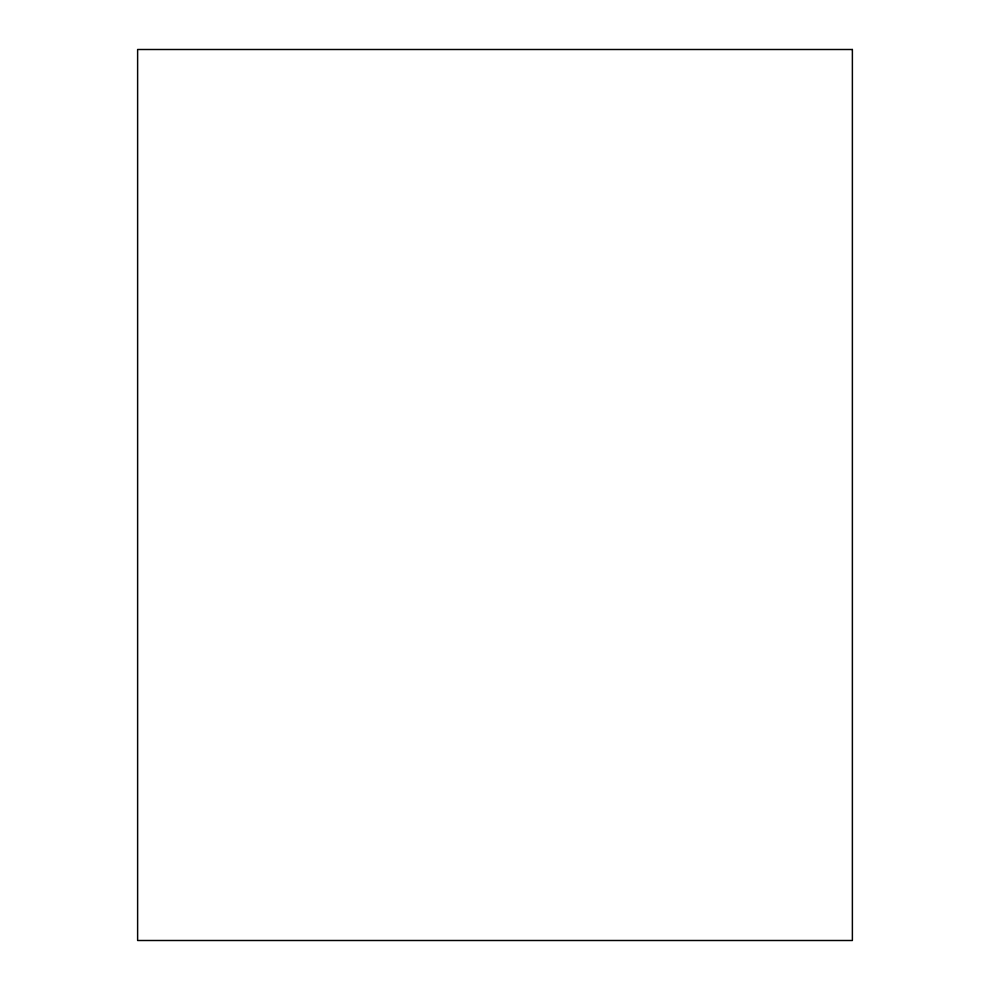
<?xml version="1.0" encoding="UTF-8"?>
<svg xmlns="http://www.w3.org/2000/svg" width="990" height="990" viewBox="0 0 990 990"><rect width="100%" height="100%" fill="white"/><g stroke="black" fill="none" stroke-linecap="round" stroke-linejoin="round"><path stroke-width="1.49" d="M852.378 49.5L137.622 49.5L137.622 940.5L852.378 940.5L852.378 49.5"/></g></svg>
